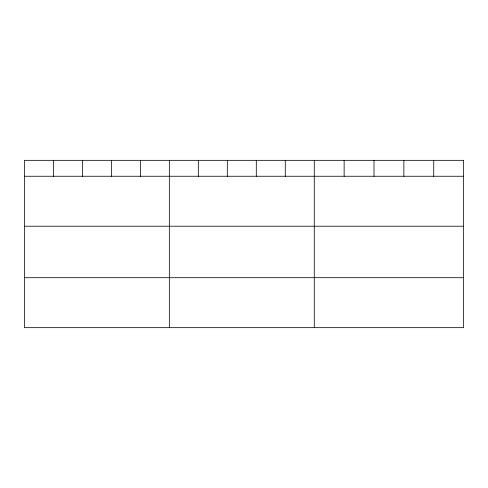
<?xml version="1.0" encoding="UTF-8"?>
<svg xmlns="http://www.w3.org/2000/svg" width="488" height="488" viewBox="0 0 488 488"><rect width="100%" height="100%" fill="white"/><g stroke="black" fill="none" stroke-linecap="round" stroke-linejoin="round"><path stroke-width="0.73" d="M24.4 176.253L463.6 176.253M24.4 226.219L463.6 226.219M24.4 277.696L463.6 277.696M433.734 160.339L433.734 176.253M403.869 160.339L403.869 176.253M374.003 160.339L374.003 176.253M344.138 160.339L344.138 176.253M314.272 160.339L314.272 327.661M285.285 160.339L285.285 176.253M256.298 160.339L256.298 176.253M227.31 160.339L227.31 176.253M198.323 160.339L198.323 176.253M169.336 160.339L169.336 327.661M140.349 160.339L140.349 176.253M111.362 160.339L111.362 176.253M82.374 160.339L82.374 176.253M53.387 160.339L53.387 176.253M463.6 160.339L24.4 160.339L24.4 327.661L463.6 327.661L463.6 160.339"/></g></svg>
